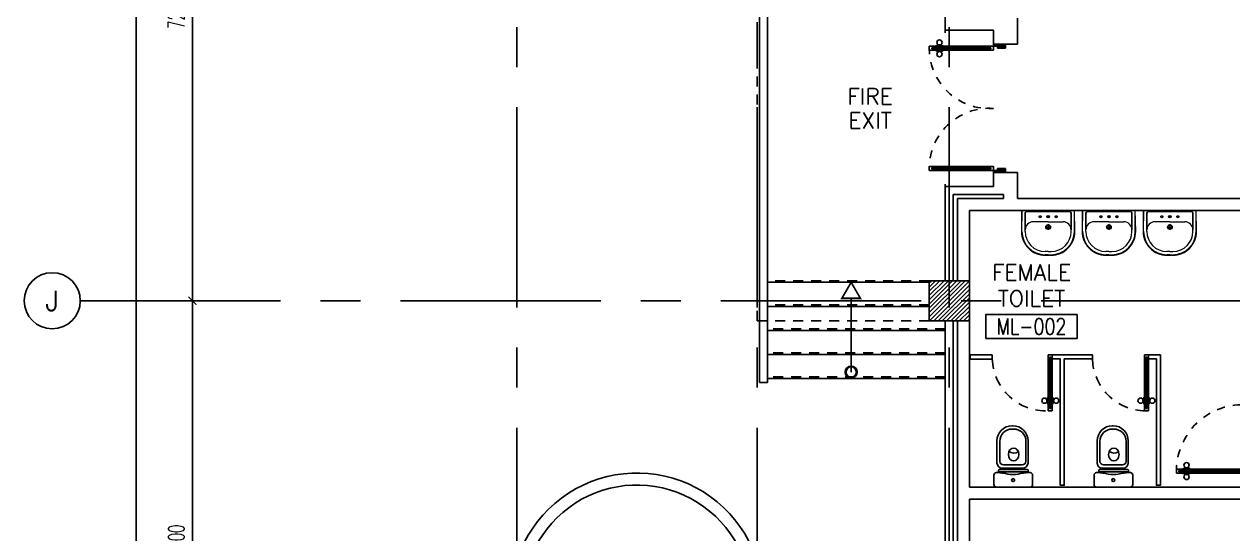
# Model space of a CAD drawing. Extents: x 417819.9 to 417911.9, y 43448 to 43539.2.
# Drawn here: x 417819.91 to 417835, y 43501.19 to 43507.55 of the extents above; entities that cross this region are included whole.
import ezdxf
from ezdxf.enums import TextEntityAlignment as Align

# ---------------------------------------------------------------- set-up
doc = ezdxf.new("R2010")
doc.units = 0
doc.header["$MEASUREMENT"] = 0
doc.header["$PDMODE"] = 3
doc.header["$PDSIZE"] = 0.1
for name, pattern in [('CENTERX2', [4, 2.5, -0.5, 0.5, -0.5]), ('DASHED', [0.75, 0.5, -0.25]), ('HIDDEN', [0.375, 0.25, -0.125]), ('HIDDEN2', [0.1875, 0.125, -0.0625])]:
    doc.linetypes.add(name, pattern=pattern)
doc.layers.get('0').update_dxf_attribs({"color": 11, "linetype": 'CONTINUOUS'})
doc.layers.get('DEFPOINTS').update_dxf_attribs({"color": 11, "linetype": 'CONTINUOUS'})
for name, color, linetype in [('A-JEERI', 11, 'CONTINUOUS'), ('AX', 11, 'CONTINUOUS'), ('AX-CR', 11, 'CONTINUOUS'), ('AX-DIM', 11, 'CONTINUOUS'), ('AX-TXT', 11, 'CONTINUOUS'), ('AXES', 11, 'CENTERX2'), ('CANOPY-LN', 11, 'CONTINUOUS'), ('COL', 11, 'CONTINUOUS'), ('DOOR', 11, 'CONTINUOUS'), ('FIX', 11, 'CONTINUOUS'), ('Handrail', 11, 'CONTINUOUS'), ('HAT', 11, 'CONTINUOUS'), ('INSUL', 11, 'CONTINUOUS'), ('PART', 11, 'CONTINUOUS'), ('RM-BOX', 11, 'CONTINUOUS'), ('RM-NAME', 11, 'CONTINUOUS'), ('RM-NO', 11, 'CONTINUOUS'), ('STR', 11, 'CONTINUOUS'), ('SUNI-FUR', 11, 'CONTINUOUS'), ('WALL', 11, 'CONTINUOUS')]:
    doc.layers.add(name, color=color, linetype=linetype)
doc.styles.add('ROMANS', font='ROMANS.shx', dxfattribs={"width": 0.6})
doc.dimstyles.new('STANDARD in', dxfattribs={"dimtxt": 0.2, "dimasz": 0.1, "dimexe": 0.07, "dimexo": 0.05, "dimgap": 0.1, "dimtad": 1, "dimdec": 0, "dimlfac": 1000, "dimzin": 0, "dimdsep": 46, "dimtxsty": 'ROMANS', "dimblk": 'ARCHTICK', "dimcen": 0.05, "dimdle": 0.05, "dimclrd": 7, "dimclre": 7, "dimclrt": 2, "dimadec": 0, "dimazin": 0, "dimtfac": 1, "dimtdec": 0, "dimtmove": 2, "dimatfit": 3, "dimldrblk": 'ARCHTICK', "dimfxl": 0, "dimtolj": 1, "dimtzin": 0, "dimarcsym": 0})

# ---------------------------------------------------------------- blocks, each defined once
blk = doc.blocks.new('_ARCHTICK')
at = {"color": 0, "linetype": 'ByBlock', "const_width": 0.15}
blk.add_lwpolyline([(-0.5, -0.5), (0.5, 0.5)], dxfattribs=at)
blk = doc.blocks.new('*D167')
at = {"layer": 'AX-DIM', "color": 7, "lineweight": -2}
for p, q in [((417821.305, 43466.574), (417821.305, 43525.994)), ((417831.157, 43525.944), (417821.235, 43525.944)), ((417831.157, 43466.624), (417821.235, 43466.624))]:
    blk.add_line(p, q, dxfattribs=at)
at = {"layer": 'DEFPOINTS', "color": 0}
for p in [(417821.305, 43525.944), (417831.207, 43525.944), (417831.207, 43466.624)]:
    blk.add_point(p, dxfattribs=at)
at = {"layer": 'AX-DIM', "color": 7, "lineweight": -2, "xscale": 0.1, "yscale": 0.1, "zscale": 0.1}
for p, rotation in [((417821.305, 43525.944), 90), ((417821.305, 43466.624), 270)]:
    blk.add_blockref('_ARCHTICK', p, dxfattribs=dict(at, rotation=rotation))
at = {"layer": 'AX-DIM', "color": 2, "insert": (417821.105, 43496.284), "char_height": 0.2, "attachment_point": 5, "rotation": 90, "style": 'ROMANS'}
blk.add_mtext('\\A1;59320', dxfattribs=at)
blk = doc.blocks.new('*D177')
at = {"layer": 'AX-DIM', "color": 7, "linetype": 'ByBlock', "lineweight": -2}
for p, q in [((417822.005, 43504.044), (417822.005, 43511.344)), ((417822.355, 43511.294), (417821.935, 43511.294)), ((417822.355, 43504.094), (417821.935, 43504.094))]:
    blk.add_line(p, q, dxfattribs=at)
at = {"layer": 'DEFPOINTS', "color": 0, "linetype": 'ByBlock'}
for p in [(417822.005, 43511.294), (417822.405, 43511.294), (417822.405, 43504.094)]:
    blk.add_point(p, dxfattribs=at)
at = {"layer": 'AX-DIM', "color": 7, "linetype": 'ByBlock', "lineweight": -2, "xscale": 0.1, "yscale": 0.1, "zscale": 0.1}
for p, rotation in [((417822.005, 43511.294), 90), ((417822.005, 43504.094), 270)]:
    blk.add_blockref('_ARCHTICK', p, dxfattribs=dict(at, rotation=rotation))
at = {"layer": 'AX-DIM', "color": 2, "linetype": 'ByBlock', "insert": (417821.805, 43507.694), "char_height": 0.2, "attachment_point": 5, "rotation": 90, "style": 'ROMANS'}
blk.add_mtext('\\A1;7200', dxfattribs=at)
blk = doc.blocks.new('*D178')
at = {"layer": 'AX-DIM', "color": 7, "linetype": 'ByBlock', "lineweight": -2}
for p, q in [((417822.355, 43504.094), (417821.935, 43504.094)), ((417822.005, 43498.044), (417822.005, 43504.144)), ((417822.355, 43498.094), (417821.935, 43498.094))]:
    blk.add_line(p, q, dxfattribs=at)
at = {"layer": 'DEFPOINTS', "color": 0, "linetype": 'ByBlock'}
for p in [(417822.005, 43504.094), (417822.405, 43504.094), (417822.405, 43498.094)]:
    blk.add_point(p, dxfattribs=at)
at = {"layer": 'AX-DIM', "color": 7, "linetype": 'ByBlock', "lineweight": -2, "xscale": 0.1, "yscale": 0.1, "zscale": 0.1}
for p, rotation in [((417822.005, 43504.094), 90), ((417822.005, 43498.094), 270)]:
    blk.add_blockref('_ARCHTICK', p, dxfattribs=dict(at, rotation=rotation))
at = {"layer": 'AX-DIM', "color": 2, "linetype": 'ByBlock', "insert": (417821.805, 43501.094), "char_height": 0.2, "attachment_point": 5, "rotation": 90, "style": 'ROMANS'}
blk.add_mtext('\\A1;6000', dxfattribs=at)
blk = doc.blocks.new('AXL')
at = {"layer": 'AX-CR'}
blk.add_circle((-350, 0), 350, dxfattribs=at)
at = {"layer": 'AX-TXT', "style": 'ROMANS'}
blk.add_attdef('AX', text='', height=250, dxfattribs=at).set_placement((-350, 0), align=Align.MIDDLE)
blk = doc.blocks.new('DOOR90')
at = {"layer": 'DOOR', "color": 7, "linetype": 'ByBlock'}
for p, q in [((-150, 0), (0, 0)), ((-150, 0), (-150, -25)), ((0, -50), (-114, 0)), ((0, -50), (-40, 0)), ((0, -50), (0, 0)), ((-1000, -25), (-1050, -25)), ((-1050, -75), (-1050, -25)), ((-1050, -25), (-1050, -75)), ((-1000, -75), (-1050, -75)), ((-1000, -42), (-1020, -42)), ((-1020, -42), (-1020, -58)), ((-1000, -58), (-1020, -58)), ((-1000, -25), (-1000, -42)), ((-1000, -58), (-1000, -75)), ((-878, -18), (-968, -18)), ((-968, -25), (-968, -18)), ((-968, -75), (-968, -82)), ((-878, -82), (-968, -82)), ((-955, -9), (-890, -9)), ((-955, -18), (-955, -9)), ((-955, -18), (-890, -18)), ((-955, -82), (-890, -82)), ((-955, -82), (-955, -91)), ((-955, -91), (-890, -91)), ((-890, -18), (-890, -9)), ((-890, -82), (-890, -91)), ((-878, -25), (-878, -18)), ((-878, -75), (-878, -82)), ((-200, -25), (-150, -25)), ((-200, -42), (-200, -25)), ((-180, -42), (-200, -42)), ((-200, -58), (-180, -58)), ((-200, -75), (-200, -58)), ((-150, -75), (-200, -75)), ((-180, -58), (-180, -42)), ((-150, -25), (-100, -25)), ((-150, -75), (-150, -25)), ((-100, -25), (-100, -50)), ((0, -50), (-100, -37)), ((-100, -50), (0, -50)), ((-150, -875), (-100, -875)), ((-150, -900), (-150, -875)), ((-150, -900), (0, -900)), ((0, -900), (-150, -900)), ((0, -850), (-114, -900)), ((-100, -875), (-100, -850)), ((0, -850), (-100, -863)), ((-100, -850), (0, -850)), ((0, -850), (-40, -900)), ((0, -850), (0, -900))]:
    blk.add_line(p, q, dxfattribs=at)
at = {"layer": 'DOOR', "linetype": 'ByBlock'}
for p, q in [((-200, -25), (-1000, -25)), ((-200, -42), (-1000, -42)), ((-200, -58), (-1000, -58)), ((-1000, -75), (-200, -75))]:
    blk.add_line(p, q, dxfattribs=at)
at = {"layer": 'DOOR', "color": 7, "linetype": 'ByBlock'}
for centre in [(-923, 24), (-923, -124)]:
    blk.add_circle(centre, 32.4, dxfattribs=at)
for centre, radius, start, end in [((0, -50), 154, 161.1053, 166.2858), ((0, -50), 94.4, 148.0182, 180), ((0, -50), 134, 158.1598, 169.28), ((0, -50), 114, 154.0838, 167.3774), ((0, -50), 74.4, 137.7764, 180), ((0, -50), 54.4, 113.2074, 180), ((0, -50), 34.4, 90, 180), ((0, -50), 14.4, 90, 180), ((0, -850), 154, 193.7142, 198.8947), ((0, -850), 134, 190.72, 201.8402), ((0, -850), 94.4, 180, 211.9818), ((0, -850), 74.4, 180, 222.2236), ((0, -850), 54.4, 180, 246.7926), ((0, -850), 34.4, 180, 270), ((0, -850), 14.4, 180, 270)]:
    blk.add_arc(centre, radius, start, end, dxfattribs=at)
at = {"layer": 'DOOR', "linetype": 'HIDDEN', "ltscale": 0.5}
blk.add_arc((-222, -50), 828, 178.2701, 275.003, dxfattribs=at)
blk = doc.blocks.new('RM1')
at = {"layer": 'RM-BOX'}
blk.add_lwpolyline([(570, -200), (-570, -200), (-570, -500), (570, -500)], close=True, dxfattribs=at)
at = {"layer": 'RM-NAME', "style": 'ROMANS'}
for tag, p in [('ROOMNAME1', (0, 324)), ('ROOMNAME2', (0, 0))]:
    blk.add_attdef(tag, text='', height=200, dxfattribs=at).set_placement(p, align=Align.MIDDLE)
at = {"layer": 'RM-NO', "style": 'ROMANS', "width": 0.8}
blk.add_attdef('ROOMNO', text='', height=200, dxfattribs=at).set_placement((0, -350), align=Align.MIDDLE)
blk = doc.blocks.new('*X102')
at = {"color": 0}
for p, q in [((24139, 47951), (24589, 48401)), ((24139, 48004), (24536, 48401)), ((24139, 48057), (24483, 48401)), ((24139, 48110), (24430, 48401)), ((24139, 48163), (24377, 48401)), ((24139, 48216), (24324, 48401)), ((24139, 48269), (24271, 48401)), ((24139, 48322), (24218, 48401)), ((24139, 48375), (24165, 48401)), ((24142, 47901), (24639, 48398)), ((24195, 47901), (24639, 48345)), ((24248, 47901), (24639, 48292)), ((24301, 47901), (24639, 48239)), ((24354, 47901), (24639, 48186)), ((24407, 47901), (24639, 48133)), ((24460, 47901), (24639, 48080)), ((24513, 47901), (24639, 48027)), ((24566, 47901), (24639, 47974)), ((24620, 47901), (24639, 47921))]:
    blk.add_line(p, q, dxfattribs=at)
blk = doc.blocks.new('COL50')
at = {"layer": 'COL'}
blk.add_lwpolyline([(-250, 250), (-250, -250), (250, -250), (250, 250)], close=True, dxfattribs=at)
blk = doc.blocks.new('A$C5C1537D1')
at = {"layer": 'DOOR', "color": 0, "linetype": 'ByBlock'}
for p, q in [((25, 900), (25, 950)), ((75, 950), (25, 950)), ((25, 950), (75, 950)), ((42, 900), (42, 920)), ((42, 920), (58, 920)), ((58, 900), (58, 920)), ((75, 900), (75, 950)), ((1525, 900), (1525, 950)), ((1525, 950), (1575, 950)), ((1575, 950), (1525, 950)), ((1542, 900), (1542, 920)), ((1558, 920), (1542, 920)), ((1558, 900), (1558, 920)), ((1575, 900), (1575, 950)), ((25, 900), (42, 900)), ((58, 900), (75, 900)), ((1509, 855), (1509, 790)), ((1518, 855), (1509, 855)), ((1518, 790), (1509, 790)), ((1518, 778), (1518, 868)), ((1525, 868), (1518, 868)), ((1518, 855), (1518, 790)), ((1525, 778), (1518, 778)), ((1542, 900), (1525, 900)), ((1575, 900), (1558, 900)), ((1575, 868), (1582, 868)), ((1575, 778), (1582, 778)), ((1582, 778), (1582, 868)), ((1582, 855), (1582, 790)), ((1582, 855), (1591, 855)), ((1582, 790), (1591, 790)), ((1591, 855), (1591, 790)), ((25, 200), (25, 150)), ((42, 200), (25, 200)), ((42, 180), (42, 200)), ((58, 180), (42, 180)), ((58, 200), (58, 180)), ((75, 200), (58, 200)), ((75, 150), (75, 200)), ((1525, 150), (1525, 200)), ((1525, 200), (1542, 200)), ((1542, 200), (1542, 180)), ((1542, 180), (1558, 180)), ((1558, 180), (1558, 200)), ((1558, 200), (1575, 200)), ((1575, 200), (1575, 150)), ((0, 150), (25, 150)), ((0, 0), (0, 150)), ((50, 0), (0, 0)), ((25, 150), (25, 100)), ((75, 150), (25, 150)), ((25, 100), (50, 100)), ((50, 100), (50, 0)), ((1525, 150), (1575, 150)), ((1575, 100), (1550, 100)), ((1550, 100), (1550, 0)), ((1550, 0), (1600, 0)), ((1575, 150), (1575, 100)), ((1600, 150), (1575, 150)), ((1600, 0), (1600, 150))]:
    blk.add_line(p, q, dxfattribs=at)
at = {"layer": 'DOOR', "linetype": 'ByBlock'}
for p, q in [((25, 200), (25, 900)), ((42, 200), (42, 900)), ((58, 200), (58, 900)), ((75, 900), (75, 200)), ((1525, 900), (1525, 200)), ((1542, 200), (1542, 900)), ((1558, 200), (1558, 900)), ((1575, 200), (1575, 900))]:
    blk.add_line(p, q, dxfattribs=at)
at = {"layer": 'DOOR', "color": 9, "linetype": 'ByBlock'}
for p, q in [((50, 0), (0, 114)), ((50, 0), (0, 40)), ((50, 0), (37, 100)), ((1550, 0), (1600, 114)), ((1550, 0), (1563, 100)), ((1550, 0), (1600, 40))]:
    blk.add_line(p, q, dxfattribs=at)
at = {"layer": 'DOOR', "color": 0, "linetype": 'ByBlock'}
for centre in [(1476, 823), (1624, 823)]:
    blk.add_circle(centre, 32.4, dxfattribs=at)
at = {"layer": 'DOOR', "linetype": 'HIDDEN', "ltscale": 0.5}
for centre, start, end in [((50, 199), 356.2751, 91.9062), ((1550, 199), 88.0938, 183.7249)]:
    blk.add_arc(centre, 752, start, end, dxfattribs=at)
at = {"layer": 'DOOR', "color": 9, "linetype": 'ByBlock'}
for centre, radius, start, end in [((50, 0), 154, 103.7142, 108.8947), ((50, 0), 134, 100.72, 111.8402), ((50, 0), 114, 102.6226, 115.9162), ((50, 0), 94.4, 90, 121.9818), ((50, 0), 74.4, 90, 132.2236), ((50, 0), 54.4, 90, 156.7926), ((50, 0), 34.4, 90, 180), ((50, 0), 14.4, 90, 180), ((1550, 0), 94.4, 58.0182, 90), ((1550, 0), 74.4, 47.7764, 90), ((1550, 0), 54.4, 23.2074, 90), ((1550, 0), 34.4, 0, 90), ((1550, 0), 14.4, 0, 90), ((1550, 0), 134, 68.1598, 79.28), ((1550, 0), 114, 64.0838, 77.3774), ((1550, 0), 154, 71.1053, 76.2858)]:
    blk.add_arc(centre, radius, start, end, dxfattribs=at)
at = {"layer": 'WALL', "linetype": 'ByBlock'}
for p, q in [((0, 150), (0, 0)), ((1600, 150), (1600, 0))]:
    blk.add_line(p, q, dxfattribs=at)
blk = doc.blocks.new('LAV-003')
at = {"layer": 'FIX', "linetype": 'ByBlock'}
blk.add_line((-328, -25), (328, -25), dxfattribs=at)
at = {"layer": 'FIX', "linetype": 'Continuous', "lineweight": 20}
for p, q in [((-328, -285), (-328, -25)), ((328, -285), (328, -25)), ((-288, -285), (-288, -265)), ((0, -165), (-187, -165)), ((0, -165), (187, -165)), ((287, -285), (287, -265)), ((0, -535), (-38, -535)), ((0, -575), (-38, -575)), ((0, -535), (38, -535)), ((0, -575), (38, -575))]:
    blk.add_line(p, q, dxfattribs=at)
at = {"layer": 'FIX', "linetype": 'ByBlock', "ltscale": 0.3}
for p, q in [((-288, -265), (-288, -60)), ((0, -35), (-262, -35)), ((0, -35), (262, -35)), ((287, -265), (287, -60))]:
    blk.add_line(p, q, dxfattribs=at)
at = {"layer": 'FIX', "lineweight": 20}
for p, q in [((-16, -101), (15, -101)), ((0, -85), (0, -116))]:
    blk.add_line(p, q, dxfattribs=at)
at = {"layer": 'FIX', "linetype": 'DASHED', "lineweight": 20, "ltscale": 0.04}
for p, q in [((-36, -230), (37, -230)), ((0, -194), (0, -266))]:
    blk.add_line(p, q, dxfattribs=at)
at = {"layer": 'FIX', "linetype": 'Continuous', "lineweight": 20}
blk.add_lwpolyline([(295, -25), (0, -25), (-328, -25), (-334, -285, 0.414214), (-38, -582), (0, -582), (38, -582, 0.414214), (334, -285), (328, -25), (0, -25)], format="xyb", dxfattribs=at)
at = {"layer": 'FIX', "linetype": 'HIDDEN', "lineweight": 20, "ltscale": 0.05}
for centre in [(-100, -101), (100, -101)]:
    blk.add_circle(centre, 12.4, dxfattribs=at)
at = {"layer": 'FIX', "lineweight": 20}
for centre, radius in [((0, -101), 15.5), ((0, -230), 29.5), ((0, -230), 22.5)]:
    blk.add_circle(centre, radius, dxfattribs=at)
at = {"layer": 'FIX', "linetype": 'ByBlock', "ltscale": 0.3}
for centre, start, end in [((-262, -60), 90, 180), ((262, -60), 0, 90)]:
    blk.add_arc(centre, 25, start, end, dxfattribs=at)
at = {"layer": 'FIX', "linetype": 'Continuous', "lineweight": 20}
for centre, radius, start, end in [((-38, -285), 290, 180, 270), ((-38, -285), 250, 180, 270), ((-187, -265), 100, 90, 180), ((38, -285), 290, 270, 0), ((38, -285), 250, 270, 0), ((187, -265), 100, 0, 90)]:
    blk.add_arc(centre, radius, start, end, dxfattribs=at)
blk = doc.blocks.new('2')
at = {"layer": 'SUNI-FUR', "linetype": 'Continuous'}
for p, q in [((0.014, 0.765), (0.004, 0.765)), ((0.016, 0.724), (-0.003, 0.724)), ((-0.185, 0.576), (-0.185, 0.3)), ((-0.159, 0.57), (-0.159, 0.32)), ((-0.005, 0.487), (-0.029, 0.481)), ((0.019, 0.481), (-0.005, 0.487)), ((0.168, 0.32), (0.168, 0.57)), ((0.203, 0.3), (0.203, 0.576)), ((-0.065, 0.438), (-0.07, 0.406)), ((-0.07, 0.406), (-0.065, 0.375)), ((-0.029, 0.331), (-0.005, 0.326)), ((-0.005, 0.326), (0.019, 0.331)), ((0.06, 0.406), (0.055, 0.438)), ((0.057, 0.377), (0.06, 0.406)), ((-0.211, 0.18), (-0.17, 0.18)), ((-0.186, 0.199), (-0.186, 0.208)), ((-0.176, 0.218), (0.172, 0.218)), ((0.172, 0.189), (-0.176, 0.189)), ((-0.122, 0.237), (0.009, 0.237)), ((-0.113, 0.279), (0.008, 0.279)), ((0.001, 0.279), (0.123, 0.279)), ((0.008, 0.279), (0.001, 0.279)), ((0.009, 0.237), (0.14, 0.237)), ((0.174, 0.18), (0.211, 0.18)), ((0.174, 0.18), (0.174, 0.18)), ((0.182, 0.208), (0.182, 0.199)), ((-0.241, 0.03), (-0.241, 0.15)), ((0.211, 0), (-0.211, 0)), ((0.241, 0.15), (0.241, 0.03))]:
    blk.add_line(p, q, dxfattribs=at)
blk.add_circle((0.002, 0.087), 0.0184, dxfattribs=at)
for centre, radius, start, end in [((0.004, 0.576), 0.189, 90, 180), ((0.014, 0.576), 0.189, 0, 90), ((-0.005, 0.57), 0.154, 90, 180), ((0.014, 0.57), 0.154, 0, 90), ((0.013, 0.412), 0.082, 141.0758, 161.504), ((0.002, 0.421), 0.0682, 117.1532, 141.0758), ((-0.012, 0.421), 0.0682, 38.9242, 62.8468), ((-0.023, 0.412), 0.082, 18.496, 38.9242), ((-0.116, 0.322), 0.0432, 183.5129, 273.5129), ((0.013, 0.401), 0.082, 198.496, 218.9242), ((-0.007, 0.537), 0.112, 239.4234, 302.9162), ((0.002, 0.392), 0.0682, 218.9242, 242.8468), ((-0.012, 0.392), 0.0682, 297.1532, 321.0758), ((-0.029, 0.406), 0.0901, 321.0758, 341.504), ((0.125, 0.322), 0.0432, 266.4871, 356.4871), ((-0.211, 0.15), 0.03, 90, 180), ((-0.176, 0.208), 0.01, 90, 180), ((-0.176, 0.199), 0.01, 180, 270), ((-0.122, 0.3), 0.063, 180, 270), ((-0.201, -0.252), 0.433, 79.7535, 85.8109), ((0.075, 1.126), 0.973, 258.1938, 265.7347), ((-0.07, 1.126), 0.973, 274.2653, 281.8062), ((0.206, -0.252), 0.433, 94.1891, 100.2465), ((0.14, 0.3), 0.063, 270, 0), ((0.172, 0.208), 0.01, 0, 90), ((0.172, 0.199), 0.01, 270, 0), ((0.211, 0.15), 0.03, 0, 90), ((-0.211, 0.03), 0.03, 180, 270), ((0.211, 0.03), 0.03, 270, 0)]:
    blk.add_arc(centre, radius, start, end, dxfattribs=at)

msp = doc.modelspace()

# ---------------------------------------------------------------- linework, layer by layer
at = {"layer": 'AXES'}
for p, q in [((417826.0566, 43460.01), (417826.0566, 43538.4875)), ((417829.0566, 43460.01), (417829.0566, 43538.4875)), ((417831.4566, 43460.01), (417831.4566, 43538.4875)), ((417820.6052, 43504.0943), (417889.6966, 43504.0943))]:
    msp.add_line(p, q, dxfattribs=at)
at = {"layer": 'CANOPY-LN', "linetype": 'HIDDEN2'}
for q in [(417829.0566, 43511.5443), (417831.2066, 43503.8443)]:
    msp.add_line((417829.0566, 43503.8443), q, dxfattribs=at)
at = {"layer": 'DOOR', "linetype": 'ByBlock'}
for p, q in [((417832.6923, 43503.4193), (417832.6923, 43503.3693)), ((417832.6923, 43503.4193), (417832.7423, 43503.4193)), ((417832.6923, 43502.7693), (417832.6923, 43503.3693)), ((417832.6923, 43503.3693), (417832.7093, 43503.3693)), ((417832.7093, 43503.3693), (417832.7093, 43503.3893)), ((417832.7093, 43503.3893), (417832.7253, 43503.3893)), ((417832.7093, 43503.3693), (417832.7093, 43502.7693)), ((417832.7253, 43503.3893), (417832.7253, 43503.3693)), ((417832.7253, 43503.3693), (417832.7253, 43502.7693)), ((417832.7253, 43503.3693), (417832.7423, 43503.3693)), ((417832.7423, 43503.3693), (417832.7423, 43502.7693)), ((417833.8923, 43503.4193), (417833.8923, 43503.3693)), ((417833.8923, 43503.4193), (417833.9423, 43503.4193)), ((417833.8923, 43502.7693), (417833.8923, 43503.3693)), ((417833.8923, 43503.3693), (417833.9093, 43503.3693)), ((417833.9093, 43503.3693), (417833.9093, 43503.3893)), ((417833.9093, 43503.3893), (417833.9253, 43503.3893)), ((417833.9093, 43503.3693), (417833.9093, 43502.7693)), ((417833.9253, 43503.3893), (417833.9253, 43503.3693)), ((417833.9253, 43503.3693), (417833.9253, 43502.7693)), ((417833.9253, 43503.3693), (417833.9423, 43503.3693)), ((417833.9423, 43503.3693), (417833.9423, 43502.7693)), ((417832.6761, 43502.8143), (417832.6761, 43502.8791)), ((417832.6851, 43502.8791), (417832.6761, 43502.8791)), ((417832.6851, 43502.8917), (417832.6851, 43502.8017)), ((417832.6923, 43502.8917), (417832.6851, 43502.8917)), ((417832.6851, 43502.8143), (417832.6851, 43502.8791)), ((417832.7423, 43502.8917), (417832.7495, 43502.8917)), ((417832.7495, 43502.8917), (417832.7495, 43502.8017)), ((417832.7495, 43502.8143), (417832.7495, 43502.8791)), ((417832.7495, 43502.8791), (417832.7585, 43502.8791)), ((417832.7585, 43502.8143), (417832.7585, 43502.8791)), ((417833.8761, 43502.8143), (417833.8761, 43502.8791)), ((417833.8851, 43502.8791), (417833.8761, 43502.8791)), ((417833.8851, 43502.8917), (417833.8851, 43502.8017)), ((417833.8923, 43502.8917), (417833.8851, 43502.8917)), ((417833.8851, 43502.8143), (417833.8851, 43502.8791)), ((417833.9423, 43502.8917), (417833.9495, 43502.8917)), ((417833.9495, 43502.8917), (417833.9495, 43502.8017)), ((417833.9495, 43502.8143), (417833.9495, 43502.8791)), ((417833.9495, 43502.8791), (417833.9585, 43502.8791)), ((417833.9585, 43502.8143), (417833.9585, 43502.8791)), ((417832.6851, 43502.8143), (417832.6761, 43502.8143)), ((417832.6923, 43502.8017), (417832.6851, 43502.8017)), ((417832.6923, 43502.7693), (417832.6923, 43502.7193)), ((417832.7093, 43502.7693), (417832.6923, 43502.7693)), ((417832.6923, 43502.7193), (417832.7423, 43502.7193)), ((417832.7423, 43502.7193), (417832.6923, 43502.7193)), ((417832.7093, 43502.7693), (417832.7093, 43502.7493)), ((417832.7253, 43502.7493), (417832.7093, 43502.7493)), ((417832.7253, 43502.7693), (417832.7253, 43502.7493)), ((417832.7423, 43502.7693), (417832.7253, 43502.7693)), ((417832.7423, 43502.8017), (417832.7495, 43502.8017)), ((417832.7423, 43502.7693), (417832.7423, 43502.7193)), ((417832.7495, 43502.8143), (417832.7585, 43502.8143)), ((417833.8851, 43502.8143), (417833.8761, 43502.8143)), ((417833.8923, 43502.8017), (417833.8851, 43502.8017)), ((417833.8923, 43502.7693), (417833.8923, 43502.7193)), ((417833.9093, 43502.7693), (417833.8923, 43502.7693)), ((417833.8923, 43502.7193), (417833.9423, 43502.7193)), ((417833.9423, 43502.7193), (417833.8923, 43502.7193)), ((417833.9093, 43502.7693), (417833.9093, 43502.7493)), ((417833.9253, 43502.7493), (417833.9093, 43502.7493)), ((417833.9253, 43502.7693), (417833.9253, 43502.7493)), ((417833.9423, 43502.7693), (417833.9253, 43502.7693)), ((417833.9423, 43502.8017), (417833.9495, 43502.8017)), ((417833.9423, 43502.7693), (417833.9423, 43502.7193)), ((417833.9495, 43502.8143), (417833.9585, 43502.8143))]:
    msp.add_line(p, q, dxfattribs=at)
at = {"layer": 'DOOR', "color": 0, "linetype": 'ByBlock'}
for p, q in [((417832.7423, 43503.3693), (417832.7423, 43503.4193)), ((417833.9423, 43503.3693), (417833.9423, 43503.4193))]:
    msp.add_line(p, q, dxfattribs=at)
at = {"layer": 'DOOR', "linetype": 'ByBlock'}
for centre in [(417832.6437, 43502.8467), (417832.7908, 43502.8467), (417833.8437, 43502.8467), (417833.9908, 43502.8467)]:
    msp.add_circle(centre, 0.0324, dxfattribs=at)
at = {"layer": 'DOOR', "linetype": 'HIDDEN', "ltscale": 0.5}
for centre in [(417832.6673, 43503.3943), (417833.9173, 43503.3943)]:
    msp.add_arc(centre, 0.6755, 182.1211, 272.1211, dxfattribs=at)
at = {"layer": 'Handrail'}
for p, q in [((417829.0857, 43507.4693), (417829.0857, 43516.4693)), ((417829.1857, 43507.4693), (417829.1857, 43516.4693)), ((417829.0857, 43503.0736), (417829.0857, 43507.4693)), ((417829.1857, 43503.0736), (417829.1857, 43507.4693)), ((417829.1857, 43503.0736), (417829.0857, 43503.0736))]:
    msp.add_line(p, q, dxfattribs=at)
at = {"layer": 'INSUL'}
for p, q in [((417831.5066, 43504.3443), (417831.5066, 43505.4193)), ((417831.5066, 43505.4193), (417832.1316, 43505.4193)), ((417831.5566, 43504.3443), (417831.5566, 43505.3693)), ((417831.5566, 43505.3693), (417832.1316, 43505.3693)), ((417832.1316, 43505.4193), (417832.1316, 43505.3693)), ((417831.5066, 43499.8443), (417831.5066, 43503.8443)), ((417831.5566, 43499.8443), (417831.5566, 43503.8443))]:
    msp.add_line(p, q, dxfattribs=at)
at = {"layer": 'PART'}
msp.add_line((417831.9923, 43503.3693), (417831.9923, 43503.4193), dxfattribs=at)
msp.add_lwpolyline([(417831.9923, 43503.4173), (417831.9923, 43503.3673), (417831.7153, 43503.3673), (417831.7153, 43503.4173)], close=True, dxfattribs=at)
for points in [[(417833.2423, 43503.4193), (417833.2423, 43503.3693), (417832.8923, 43503.3693), (417832.8923, 43501.7923), (417832.8423, 43501.7923), (417832.8423, 43503.3693), (417832.7423, 43503.3693), (417832.7423, 43503.4193), (417833.2423, 43503.4193)], [(417833.9423, 43503.4193), (417833.9423, 43503.3693), (417834.0423, 43503.3693), (417834.0423, 43501.7923), (417834.0923, 43501.7923), (417834.0923, 43503.4193), (417833.9423, 43503.4193)]]:
    msp.add_lwpolyline(points, dxfattribs=at)
at = {"layer": 'STR'}
for p, q in [((417831.4066, 43507.4693), (417831.4066, 43507.4393)), ((417831.4066, 43505.5193), (417831.4066, 43505.5493)), ((417831.2057, 43504.3243), (417829.1857, 43504.3243)), ((417830.2307, 43503.2043), (417830.2307, 43504.1243)), ((417831.2057, 43504.0243), (417829.1857, 43504.0243)), ((417831.4057, 43503.7243), (417829.1857, 43503.7243)), ((417831.4057, 43503.4243), (417829.1857, 43503.4243)), ((417831.4057, 43503.1243), (417829.1857, 43503.1243))]:
    msp.add_line(p, q, dxfattribs=at)
at = {"layer": 'STR', "linetype": 'HIDDEN2'}
for p, q in [((417831.2057, 43504.3443), (417829.1857, 43504.3443)), ((417831.2057, 43504.0443), (417829.1857, 43504.0443)), ((417831.4057, 43503.7443), (417829.1857, 43503.7443)), ((417831.4057, 43503.4443), (417829.1857, 43503.4443)), ((417831.4057, 43503.1443), (417829.1857, 43503.1443))]:
    msp.add_line(p, q, dxfattribs=at)
at = {"layer": 'STR', "const_width": 0.0215}
msp.add_lwpolyline([(417830.1153, 43504.1243), (417830.3462, 43504.1243), (417830.2307, 43504.3243)], close=True, dxfattribs=at)
at = {"layer": 'STR'}
for radius in [0.075, 0.065]:
    msp.add_circle((417830.2307, 43503.2043), radius, dxfattribs=at)
at = {"layer": 'WALL'}
for p, q in [((417831.4066, 43507.4693), (417831.4066, 43509.6943)), ((417832.3066, 43507.2943), (417832.3066, 43507.6193)), ((417831.4066, 43507.4693), (417832.0066, 43507.4693)), ((417832.0066, 43507.4693), (417832.0066, 43507.2943)), ((417832.0066, 43507.2943), (417832.3066, 43507.2943)), ((417832.0066, 43505.6943), (417832.3066, 43505.6943)), ((417832.0066, 43505.6943), (417832.0066, 43505.5193)), ((417832.3066, 43505.3693), (417832.3066, 43505.6943)), ((417831.4066, 43504.3443), (417831.4066, 43505.5193)), ((417831.4066, 43505.5193), (417832.0066, 43505.5193)), ((417832.3066, 43505.3693), (417840.8316, 43505.3693)), ((417831.7066, 43504.3443), (417831.7066, 43505.2193)), ((417831.7066, 43505.2193), (417835.1917, 43505.2193)), ((417831.4066, 43499.6943), (417831.4066, 43503.8443)), ((417831.7066, 43501.7693), (417831.7066, 43503.8443)), ((417831.7066, 43501.7693), (417835.1917, 43501.7693)), ((417831.7066, 43501.6193), (417836.1816, 43501.6193)), ((417831.7066, 43499.6943), (417831.7066, 43501.6193))]:
    msp.add_line(p, q, dxfattribs=at)
for radius, start, end in [(1.575, 357.25838, 180), (1.425, 356.96955, 180.00002)]:
    msp.add_arc((417827.5566, 43500.3699), radius, start, end, dxfattribs=at)

# ---------------------------------------------------------------- block references
at = {"layer": 'A-JEERI', "linetype": 'ByBlock', "xscale": 0.001000000047497451, "yscale": 0.0009999999892897904, "zscale": 0.001}
for p in [(417832.6906, 43505.2443), (417833.4494, 43505.2443), (417834.21, 43505.2443)]:
    msp.add_blockref('LAV-003', p, dxfattribs=at)
at = {"layer": 'AX', "xscale": 0.001000000047497451, "yscale": 0.0009999999892897904, "zscale": 0.001}
msp.add_blockref('AXL', (417820.6052, 43504.0943), dxfattribs=at).add_auto_attribs({'AX': 'J'})
at = {"layer": 'COL', "xscale": 0.001000000047497451, "yscale": 0.0009999999892897904, "zscale": 0.001}
msp.add_blockref('COL50', (417831.4566, 43504.0943), dxfattribs=at)
at = {"layer": 'DOOR', "color": 0, "yscale": 0.0009999999892897904, "zscale": 0.001}
for name, p, xscale, rotation in [('A$C5C1537D1', (417832.1566, 43505.6943), 0.0009999999892897904, 90), ('DOOR90', (417835.3417, 43501.9193), -0.001000000047497451, 180)]:
    msp.add_blockref(name, p, dxfattribs=dict(at, xscale=xscale, rotation=rotation))
at = {"layer": 'HAT', "xscale": 0.001000000047497451, "yscale": 0.0009999999892897904, "zscale": 0.001}
msp.add_blockref('RM1', (417832.4835, 43504.1234), dxfattribs=at).add_auto_attribs({'ROOMNO': 'ML-002', 'ROOMNAME2': 'TOILET', 'ROOMNAME1': 'FEMALE'})
msp.add_blockref('*X102', (417807.0674, 43455.9433), dxfattribs=at)
at = {"layer": 'SUNI-FUR', "xscale": -1}
for p in [(417832.2546, 43501.7693), (417833.5057, 43501.7693)]:
    msp.add_blockref('2', p, dxfattribs=at)

# ---------------------------------------------------------------- texts
at = {"layer": 'RM-NAME', "style": 'ROMANS'}
for s, p in [('FIRE', (417830.4681, 43506.6443)), ('EXIT', (417830.4681, 43506.3443))]:
    msp.add_text(s, height=0.2, dxfattribs=at).set_placement(p, align=Align.MIDDLE)

# ---------------------------------------------------------------- dimensions: what is measured, and where the dimension line sits
at = {"layer": 'AX-DIM'}
dim = msp.add_linear_dim(base=(417821.3052, 43525.9443), p1=(417831.2066, 43466.6243), p2=(417831.2066, 43525.9443), angle=90, dimstyle='STANDARD in', dxfattribs=at)
dim.commit()
dim.dimension.update_dxf_attribs({"geometry": '*D167', "text_midpoint": (417821.1052, 43496.2843)})
at = {"layer": 'AX-DIM', "color": 1, "linetype": 'ByBlock'}
for base, p1, p2, picture, middle in [((417822.0052, 43511.2943), (417822.4052, 43504.0943), (417822.4052, 43511.2943), '*D177', (417821.8052, 43507.6943)), ((417822.0052, 43504.0943), (417822.4052, 43498.0943), (417822.4052, 43504.0943), '*D178', (417821.8052, 43501.0943))]:
    dim = msp.add_linear_dim(base=base, p1=p1, p2=p2, angle=90, dimstyle='STANDARD in', dxfattribs=at)
    dim.commit()
    dim.dimension.update_dxf_attribs({"geometry": picture, "text_midpoint": middle})

doc.saveas('drawing.dxf')
